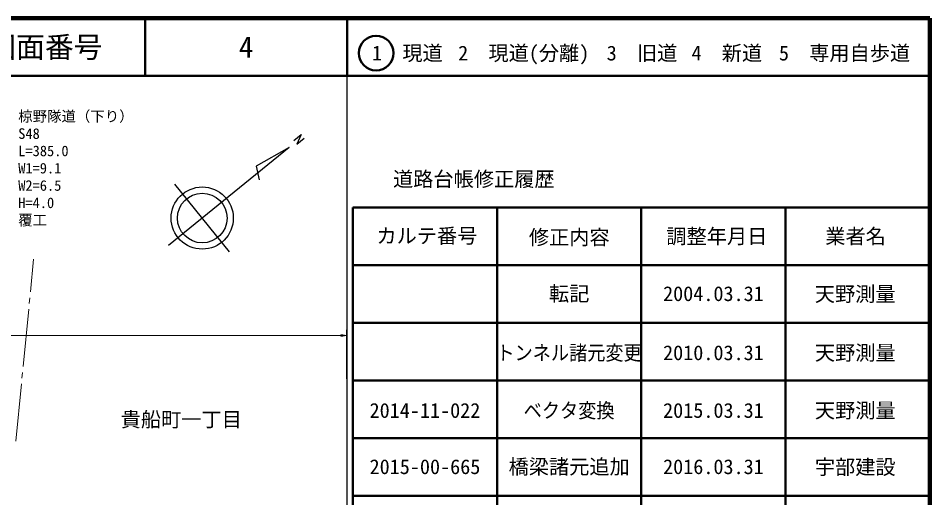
# Model space of a CAD drawing. Units: millimetres, scale not verified. Extents: x 40000 to 680000, y 20000 to 380000.
# Drawn here: x 522001 to 680000, y 296858 to 380000 of the extents above; entities that cross this region are included whole.
import ezdxf
from ezdxf.enums import TextEntityAlignment as Align

# ---------------------------------------------------------------- set-up
doc = ezdxf.new("R2010")
doc.units = ezdxf.units.MM
doc.header["$LTSCALE"] = 1000
for name, color, linetype, lineweight in [('M-BMK-HTXT', 7, 'Continuous', 13), ('M-BMK-SRVR', 3, 'Continuous', 25), ('M-STR-HTXT', 7, 'Continuous', 13), ('M-TTL', 2, 'Continuous', 140), ('M-TTL-BAND', 7, 'Continuous', 25), ('M-TTL-FRAM', 2, 'Continuous', 50), ('M-TTL-LINE', 7, 'Continuous', 50)]:
    doc.layers.add(name, color=color, linetype=linetype, lineweight=lineweight)
doc.layers.add('M-TTL-TXT', color=7, linetype='Continuous')
doc.styles.add('ＭＳ ゴシック', font='')
doc.styles.get('ＭＳ ゴシック').set_extended_font_data('MS Gothic')

# ---------------------------------------------------------------- blocks, each defined once
blk = doc.blocks.new('open_arrow')
at = {"color": 0, "linetype": 'Continuous', "lineweight": -2}
blk.add_lwpolyline([(7.5, 1.25), (0, 0), (7.5, -1.25)], dxfattribs=at)

msp = doc.modelspace()

# ---------------------------------------------------------------- linework, layer by layer
at = {"layer": 'M-BMK-HTXT'}
for p, q in [((524664, 338241), (524106, 332539)), ((524009, 331543), (523911, 330548)), ((523814, 329553), (522840, 319601)), ((522742, 318605), (522645, 317610)), ((522548, 316615), (521574, 306662))]:
    msp.add_line(p, q, dxfattribs=at)
at = {"layer": 'M-BMK-SRVR'}
for p, q in [((569751, 358820), (571042, 359867)), ((571042, 359867), (570290, 358147)), ((570290, 358147), (571581, 359205)), ((568958, 357571), (548040, 340605)), ((568958, 357571), (563259, 354336)), ((563259, 354336), (563780, 351984)), ((558648, 339498), (549146, 351212))]:
    msp.add_line(p, q, dxfattribs=at)
for radius in [5387, 4309]:
    msp.add_circle((553897, 345355), radius, dxfattribs=at)
at = {"layer": 'M-STR-HTXT'}
for p, q in [((578893, 317500), (578893, 326000)), ((304081, 325000), (578893, 325000))]:
    msp.add_line(p, q, dxfattribs=at)
at = {"layer": 'M-TTL'}
for p, q in [((680000, 380000), (40000, 380000)), ((680000, 20000), (680000, 380000))]:
    msp.add_line(p, q, dxfattribs=at)
at = {"layer": 'M-TTL-BAND'}
msp.add_line((579000, 20000), (579000, 370000), dxfattribs=at)
at = {"layer": 'M-TTL-FRAM'}
for q in [(580000, 287197), (680000, 347197)]:
    msp.add_line((580000, 347197), q, dxfattribs=at)
at = {"layer": 'M-TTL-LINE'}
for p, q in [((543997, 380000), (543997, 370000)), ((579000, 380000), (579000, 370000)), ((40000, 370000), (680000, 370000)), ((605000, 347197), (605000, 287197)), ((630000, 347197), (630000, 287197)), ((655000, 347197), (655000, 287197)), ((580000, 337197), (680000, 337197)), ((580000, 327197), (680000, 327197)), ((580000, 317197), (680000, 317197)), ((580000, 307197), (680000, 307197)), ((580000, 297197), (680000, 297197))]:
    msp.add_line(p, q, dxfattribs=at)
msp.add_circle((584031, 373958), 3000, dxfattribs=at)

# ---------------------------------------------------------------- block references
at = {"layer": 'M-STR-HTXT', "xscale": 133, "yscale": 133, "rotation": 180}
msp.add_blockref('open_arrow', (578893, 325000), dxfattribs=at)

# ---------------------------------------------------------------- texts
at = {"layer": 'M-BMK-HTXT', "style": 'ＭＳ ゴシック'}
msp.add_text('貴船町一丁目', height=2566, dxfattribs=at).set_placement((550262, 310434), align=Align.MIDDLE_CENTER)
at = {"layer": 'M-STR-HTXT', "style": 'ＭＳ ゴシック'}
for s, p in [('椋野隊道（下り）', (522000, 363000)), ('S48', (522000, 360000)), ('L=385.0', (522000, 357000)), ('W1=9.1', (522000, 354000)), ('W2=6.5', (522000, 351000)), ('H=4.0', (522000, 348000)), ('覆工', (522000, 345000))]:
    msp.add_text(s, height=1833, dxfattribs=at).set_placement(p, align=Align.MIDDLE_LEFT)
at = {"layer": 'M-TTL-TXT', "style": 'ＭＳ ゴシック'}
for s, height, p in [('図面番号', 3666, (526622, 375000)), ('4', 3666, (561497, 375000)), ('1\u3000現道', 2566, (589448, 373958)), ('2\u3000現道(分離)', 2566, (609619, 373958)), ('3\u3000旧道', 2566, (630121, 373958)), ('4\u3000新道', 2566, (644824, 373958)), ('5\u3000専用自歩道', 2566, (665228, 373958)), ('道路台帳修正履歴', 2566, (600968, 352113)), ('カルテ番号', 2566, (592839, 342277)), ('修正内容', 2566, (617509, 342023)), ('調整年月日', 2566, (643089, 342197)), ('業者名', 2566, (667134, 342197)), ('転記', 2566, (617500, 332245)), ('2004.03.31', 2566, (642500, 332245)), ('天野測量', 2566, (667077, 332189)), ('2010.03.31', 2566, (642499, 322000)), ('天野測量', 2566, (667086, 322000)), ('2014-11-022', 2566, (592499, 312000)), ('2015.03.31', 2566, (642499, 312000)), ('天野測量', 2566, (667086, 312000)), ('2015-00-665', 2566, (592500, 302245)), ('橋梁諸元追加', 2566, (617500, 302245)), ('2016.03.31', 2566, (642500, 302245)), ('宇部建設', 2566, (667077, 302189))]:
    msp.add_text(s, height=height, dxfattribs=at).set_placement(p, align=Align.MIDDLE_CENTER)
at = {"layer": 'M-TTL-TXT', "style": 'ＭＳ ゴシック', "width": 0.9}
for s, p in [('トンネル諸元変更', (617479, 322000)), ('ベクタ変換', (617479, 312000))]:
    msp.add_text(s, height=2566, dxfattribs=at).set_placement(p, align=Align.MIDDLE_CENTER)

doc.saveas('drawing.dxf')
